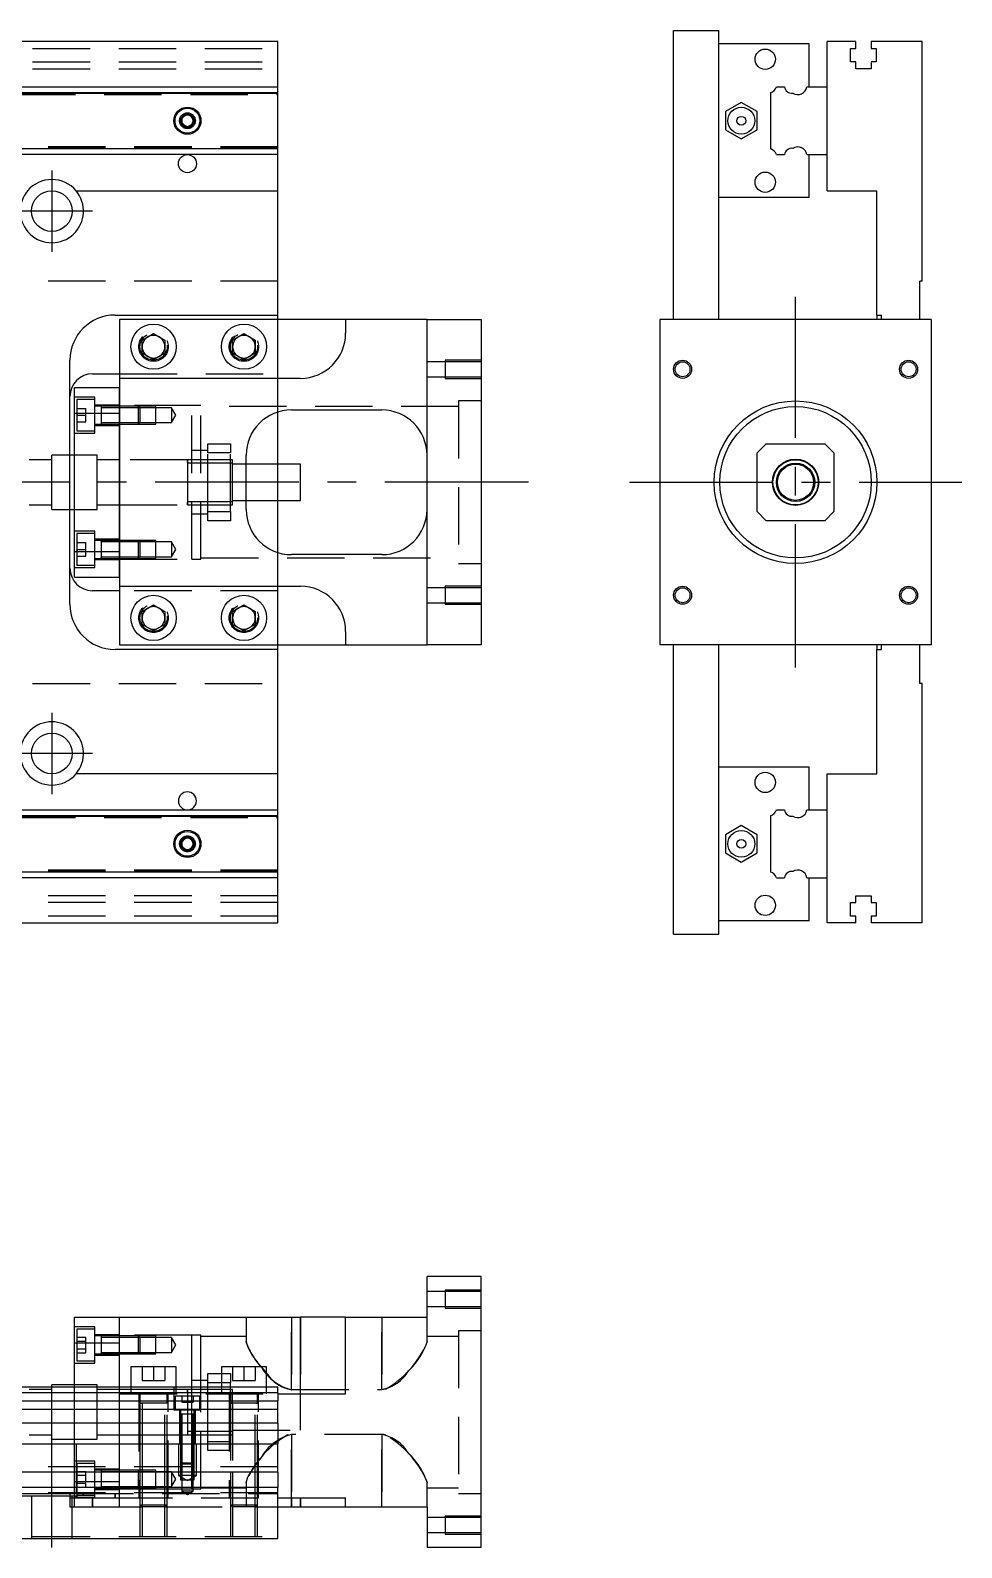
# Model space of a CAD drawing. Extents: x -12 to 491, y -280 to 102.
# Drawn here: x 285.2 to 491.3, y -235.7 to 100 of the extents above; entities that cross this region are included whole.
import ezdxf

# ---------------------------------------------------------------- set-up
doc = ezdxf.new("R2010")
doc.units = 0
doc.linetypes.add('CENTER', pattern=[50.8, 31.75, -6.35, 6.35, -6.35])
doc.linetypes.add('DASHED', pattern=[19.05, 12.7, -6.35])
doc.layers.get('0').update_dxf_attribs({"linetype": 'CONTINUOUS'})
doc.layers.add('CENTER', color=1, linetype='CENTER')

msp = doc.modelspace()

# ---------------------------------------------------------------- linework, layer by layer
at = {"color": 7, "linetype": 'CONTINUOUS'}
for p, q in [((340, 97.5), (270, 97.5)), ((340, 87.5), (340, 97.5)), ((427.53, 36), (427.53, 100)), ((427.53, 100), (437.53, 100)), ((437.53, 36), (437.53, 100)), ((461.53, 87.5), (461.53, 97.5)), ((467.83, 97.5), (461.53, 97.5)), ((467.83, 96), (467.83, 97.5)), ((471.23, 97.5), (471.23, 96)), ((482.53, 97.5), (471.23, 97.5)), ((482.53, 44.5), (482.53, 97.5)), ((457.53, 97), (437.53, 97)), ((457.53, 87.5), (457.53, 97)), ((466.68, 96), (467.83, 96)), ((466.68, 93), (466.68, 96)), ((471.23, 96), (472.38, 96)), ((472.38, 96), (472.38, 93)), ((467.83, 93), (466.68, 93)), ((467.83, 91.5), (467.83, 93)), ((471.23, 91.5), (467.83, 91.5)), ((471.23, 93), (471.23, 91.5)), ((472.38, 93), (471.23, 93)), ((270, 87.5), (340, 87.5)), ((340, 86.25), (340, 87.5)), ((450.28, 87.5), (452.05, 87.5)), ((457, 87.5), (461.53, 87.5)), ((461.53, 72.5), (461.53, 87.5)), ((461.53, 72.5), (461.53, 87.5)), ((270, 86.25), (340, 86.25)), ((340, 73.75), (340, 86.25)), ((442.53, 84.04), (439.03, 82.02)), ((446.03, 82.02), (442.53, 84.04)), ((449.03, 73.75), (449.03, 86.25)), ((318.75, 80.72), (320, 81.44)), ((318.75, 79.28), (318.75, 80.72)), ((320, 81.44), (321.25, 80.72)), ((321.25, 80.72), (321.25, 79.28)), ((439.03, 82.02), (439.03, 77.98)), ((446.03, 77.98), (446.03, 82.02)), ((320, 78.56), (318.75, 79.28)), ((321.25, 79.28), (320, 78.56)), ((439.03, 77.98), (442.53, 75.96)), ((442.53, 75.96), (446.03, 77.98)), ((340, 73.75), (270, 73.75)), ((340, 72.5), (270, 72.5)), ((340, 72.5), (340, 73.75)), ((340, 64.5), (340, 72.5)), ((450.28, 72.5), (452.05, 72.5)), ((457, 72.5), (461.53, 72.5)), ((457.53, 63), (457.53, 72.5)), ((461.53, 64.5), (461.53, 72.5)), ((295.36, 64.5), (340, 64.5)), ((340, 37), (340, 64.5)), ((461.53, 64.5), (472.53, 64.5)), ((472.53, 37), (472.53, 64.5)), ((457.53, 63), (437.53, 63)), ((482.53, 44.5), (482.03, 44.5)), ((482.03, 36), (482.03, 44.5)), ((304, 37), (340, 37)), ((340, 36), (340, 37)), ((472.53, 37), (473.53, 37)), ((472.53, 37), (472.53, 36)), ((473.53, 36), (473.53, 37)), ((305, 36), (305, 23)), ((355, 36), (305, 36)), ((355, 36), (355, 33)), ((373, 36), (355, 36)), ((373, 36), (385, 36)), ((373, -36), (373, 36)), ((385, 36), (385, -36)), ((484.53, 36), (424.53, 36)), ((424.53, 36), (424.53, -36)), ((484.53, 36), (484.53, -36)), ((310, 31.44), (312.5, 32.89)), ((310, 28.56), (310, 31.44)), ((312.5, 32.89), (315, 31.44)), ((315, 31.44), (315, 28.56)), ((330, 31.44), (332.5, 32.89)), ((330, 28.56), (330, 31.44)), ((332.5, 32.89), (335, 31.44)), ((335, 31.44), (335, 28.56)), ((294, 6), (294, 27)), ((312.5, 27.11), (310, 28.56)), ((315, 28.56), (312.5, 27.11)), ((332.5, 27.11), (330, 28.56)), ((335, 28.56), (332.5, 27.11)), ((299, 24), (305, 24)), ((295, 15.33), (295, 21)), ((295, 21), (305, 21)), ((345, 23), (305, 23)), ((305, 23), (305, 15.33)), ((295, -15.33), (295, 15.33)), ((295, 15.33), (305, 15.33)), ((305, -15.33), (305, 15.33)), ((305, 15.33), (305, -15.33)), ((340, 4), (340, 15.54)), ((343, 16), (363, 16)), ((448.03, 8.5), (446.03, 6.5)), ((448.03, 8.5), (461.03, 8.5)), ((463.03, 6.5), (461.03, 8.5)), ((290, 5), (285, 5)), ((290, -6), (290, 6)), ((295, 6), (290, 6)), ((333, -6), (333, 6)), ((345, 4), (333, 4)), ((345, -4), (345, 4)), ((446.03, -6.5), (446.03, 6.5)), ((463.03, 6.5), (463.03, -6.5)), ((285, -5), (290, -5)), ((290, -6), (295, -6)), ((294, -27), (294, -6)), ((333, -4), (345, -4)), ((340, -15.54), (340, -4)), ((446.03, -6.5), (448.03, -8.5)), ((461.03, -8.5), (463.03, -6.5)), ((461.03, -8.5), (448.03, -8.5)), ((295, -15.33), (305, -15.33)), ((295, -21), (295, -15.33)), ((305, -15.33), (305, -23)), ((363, -16), (343, -16)), ((295, -21), (305, -21)), ((305, -23), (345, -23)), ((305, -23), (305, -36)), ((305, -24), (299, -24)), ((310, -28.56), (312.5, -27.11)), ((310, -31.44), (310, -28.56)), ((312.5, -27.11), (315, -28.56)), ((315, -28.56), (315, -31.44)), ((330, -28.56), (332.5, -27.11)), ((330, -31.44), (330, -28.56)), ((332.5, -27.11), (335, -28.56)), ((335, -28.56), (335, -31.44)), ((312.5, -32.89), (310, -31.44)), ((315, -31.44), (312.5, -32.89)), ((332.5, -32.89), (330, -31.44)), ((335, -31.44), (332.5, -32.89)), ((355, -33), (355, -36)), ((305, -36), (355, -36)), ((340, -37), (340, -36)), ((355, -36), (373, -36)), ((385, -36), (373, -36)), ((484.53, -36), (424.53, -36)), ((427.53, -100), (427.53, -36)), ((437.53, -100), (437.53, -36)), ((472.53, -36), (472.53, -37)), ((473.53, -37), (473.53, -36)), ((482.03, -44.5), (482.03, -36)), ((340, -37), (304, -37)), ((340, -64.5), (340, -37)), ((472.53, -64.5), (472.53, -37)), ((472.53, -37), (473.53, -37)), ((482.53, -44.5), (482.03, -44.5)), ((482.53, -97.5), (482.53, -44.5)), ((457.53, -63), (437.53, -63)), ((457.53, -72.5), (457.53, -63)), ((340, -64.5), (295.36, -64.5)), ((340, -72.5), (340, -64.5)), ((461.53, -72.5), (461.53, -64.5)), ((461.53, -64.5), (472.53, -64.5)), ((270, -72.5), (340, -72.5)), ((270, -73.75), (340, -73.75)), ((340, -73.75), (340, -72.5)), ((340, -86.25), (340, -73.75)), ((449.03, -86.25), (449.03, -73.75)), ((450.28, -72.5), (452.05, -72.5)), ((457, -72.5), (461.53, -72.5)), ((461.53, -87.5), (461.53, -72.5)), ((461.53, -87.5), (461.53, -72.5)), ((442.53, -75.96), (439.03, -77.98)), ((446.03, -77.98), (442.53, -75.96)), ((318.75, -79.28), (320, -78.56)), ((318.75, -80.72), (318.75, -79.28)), ((320, -78.56), (321.25, -79.28)), ((321.25, -79.28), (321.25, -80.72)), ((439.03, -77.98), (439.03, -82.02)), ((446.03, -82.02), (446.03, -77.98)), ((320, -81.44), (318.75, -80.72)), ((321.25, -80.72), (320, -81.44)), ((439.03, -82.02), (442.53, -84.04)), ((442.53, -84.04), (446.03, -82.02)), ((340, -86.25), (270, -86.25)), ((340, -87.5), (340, -86.25)), ((340, -87.5), (270, -87.5)), ((340, -97.5), (340, -87.5)), ((450.28, -87.5), (452.05, -87.5)), ((457, -87.5), (461.53, -87.5)), ((457.53, -97), (457.53, -87.5)), ((461.53, -97.5), (461.53, -87.5)), ((466.68, -93), (467.83, -93)), ((466.68, -96), (466.68, -93)), ((467.83, -91.5), (471.23, -91.5)), ((467.83, -93), (467.83, -91.5)), ((471.23, -91.5), (471.23, -93)), ((471.23, -93), (472.38, -93)), ((472.38, -93), (472.38, -96)), ((457.53, -97), (437.53, -97)), ((467.83, -96), (466.68, -96)), ((467.83, -97.5), (467.83, -96)), ((471.23, -96), (471.23, -97.5)), ((472.38, -96), (471.23, -96)), ((270, -97.5), (340, -97.5)), ((427.53, -100), (437.53, -100)), ((467.83, -97.5), (461.53, -97.5)), ((482.53, -97.5), (471.23, -97.5)), ((373, -184.73), (373, -175.73)), ((385, -175.73), (373, -175.73)), ((385, -235.73), (385, -175.73)), ((295, -190.4), (295, -184.73)), ((295, -184.73), (305, -184.73)), ((305, -184.73), (345, -184.73)), ((305, -200.23), (305, -184.73)), ((345, -201.73), (345, -184.73)), ((355, -184.73), (345, -184.73)), ((355, -201.73), (355, -184.73)), ((355, -184.73), (373, -184.73)), ((295, -200.23), (295, -190.4)), ((295, -190.4), (305, -190.4)), ((317.5, -195.73), (307.5, -195.73)), ((307.5, -195.73), (307.5, -200.23)), ((317.5, -200.23), (317.5, -195.73)), ((337.5, -195.73), (327.5, -195.73)), ((327.5, -195.73), (327.5, -200.23)), ((337.5, -200.23), (337.5, -195.73)), ((340, -200.23), (263.5, -200.23)), ((290, -200.23), (290, -199.73)), ((295, -199.73), (290, -199.73)), ((340, -201.48), (340, -200.23)), ((340, -201.48), (263.5, -201.48)), ((263.5, -203.26), (340, -203.26)), ((321, -201.48), (320, -201.48)), ((324.5, -201.48), (321, -201.48)), ((327.5, -201.48), (324.5, -201.48)), ((329.5, -201.48), (327.5, -201.48)), ((330, -201.48), (329.5, -201.48)), ((340, -201.48), (340, -203.26)), ((340, -201.73), (355, -201.73)), ((340, -205.15), (340, -203.26)), ((340, -205.15), (263.5, -205.15)), ((340, -208.21), (340, -205.15)), ((340, -208.21), (263.5, -208.21)), ((340, -208.21), (340, -212.73)), ((0, -212.73), (340, -212.73)), ((340, -219.03), (340, -212.73)), ((340, -219.03), (0, -219.03)), ((340, -219.03), (340, -222.43)), ((340, -222.43), (0, -222.43)), ((340, -233.73), (340, -222.43)), ((340, -224.73), (355, -224.73)), ((345, -226.73), (345, -224.73)), ((355, -226.73), (355, -224.73)), ((340, -226.73), (345, -226.73)), ((345, -226.73), (355, -226.73)), ((355, -226.73), (373, -226.73)), ((373, -226.73), (373, -235.73)), ((0, -233.73), (340, -233.73)), ((385, -235.73), (373, -235.73))]:
    msp.add_line(p, q, dxfattribs=at)
at = {"color": 3, "linetype": 'DASHED'}
for p, q in [((0, 96), (340, 96)), ((0, 93), (340, 93)), ((0, 91.5), (340, 91.5)), ((263.5, 86.1), (340, 86.1)), ((263.5, 85.8), (340, 85.8)), ((270, 86.11), (340, 86.11)), ((318.5, 80), (318.52, 80.22)), ((340, 74.2), (263.5, 74.2)), ((340, 73.9), (263.5, 73.9)), ((340, 73.89), (270, 73.89)), ((340, 44.5), (0, 44.5)), ((340, 24), (340, 36)), ((315.48, 30.36), (315.5, 30)), ((335.48, 30.36), (335.5, 30)), ((377, 27), (377, 23)), ((385, 27), (377, 27)), ((305, 24), (340, 24)), ((340, 23), (340, 24)), ((377, 26.65), (373, 26.65)), ((385, 26.65), (377, 26.65)), ((305, 15.33), (305, 21)), ((340, 15.54), (340, 23)), ((373, 23.35), (377, 23.35)), ((377, 23.35), (385, 23.35)), ((377, 23), (385, 23)), ((299.5, 18.85), (295, 18.85)), ((295.5, 18.35), (295.5, 11.35)), ((299.5, 18.35), (295.5, 18.35)), ((299.5, 10.85), (299.5, 18.85)), ((305, 17.1), (299.5, 17.1)), ((300.9, 16.85), (299.5, 16.85)), ((300.9, 16.85), (300.89, 16.85)), ((300.9, 16.85), (300.9, 16.63)), ((305, 16.85), (300.9, 16.85)), ((300.9, 16.85), (300.9, 16.85)), ((321, 17), (305, 17)), ((309.15, 16.85), (305, 16.85)), ((309.15, 16.85), (305, 16.85)), ((309.15, 12.85), (309.15, 16.85)), ((313, 16.85), (309.15, 16.85)), ((309.5, 16.5), (309.15, 16.85)), ((313, 12.85), (313, 16.85)), ((321, -17), (321, 17)), ((323, 17), (321, 17)), ((323, -17), (323, 17)), ((380, 18), (380, -18)), ((385, 18), (380, 18)), ((295.5, 16.35), (297.5, 16.35)), ((295.5, 14.85), (297.5, 14.85)), ((297.5, 14.85), (297.5, 16.35)), ((297.5, 13.35), (297.5, 14.85)), ((300.9, 16.63), (300.9, 13.07)), ((305, 16.5), (300.9, 16.5)), ((309.5, 16.5), (305, 16.5)), ((309.5, 16.5), (309.5, 13.2)), ((313, 16.5), (309.5, 16.5)), ((316.5, 16.5), (313, 16.5)), ((316.5, 16.5), (316.5, 13.2)), ((317.45, 14.85), (316.5, 16.5)), ((316.5, 13.2), (317.45, 14.85)), ((380, 16.75), (323, 16.75)), ((340, 15.54), (340, 15.54)), ((295, 10.85), (299.5, 10.85)), ((295.5, 13.35), (297.5, 13.35)), ((295.5, 11.35), (299.5, 11.35)), ((299.5, 12.85), (300.9, 12.85)), ((299.5, 12.6), (305, 12.6)), ((300.89, 12.85), (300.9, 12.85)), ((300.9, 13.2), (305, 13.2)), ((300.9, 13.07), (300.9, 12.85)), ((300.9, 12.85), (305, 12.85)), ((300.9, 12.85), (300.9, 12.85)), ((305, 13.2), (309.5, 13.2)), ((305, 12.85), (309.15, 12.85)), ((305, 12.85), (309.15, 12.85)), ((309.15, 12.85), (309.5, 13.2)), ((309.15, 12.85), (313, 12.85)), ((309.5, 13.2), (313, 13.2)), ((313, 13.2), (316.5, 13.2)), ((324.5, 7), (321, 7)), ((324.5, 8.5), (329.5, 8.5)), ((324.5, 6.5), (324.5, 8.5)), ((329.5, 8.5), (329.5, 6.5)), ((294, -6), (294, 6)), ((300, 6), (295, 6)), ((300, -6), (300, 6)), ((305, 5), (300, 5)), ((320, 5), (305, 5)), ((320, 4.44), (320, 5)), ((320, 5), (320, 4.44)), ((329.5, 5), (320, 5)), ((329.5, 5), (320, 5)), ((320, 4.44), (320, -4.44)), ((330, 4.25), (320, 4.25)), ((329.5, 6.5), (324.5, 6.5)), ((324.5, -6.5), (324.5, 6.5)), ((329.5, -6.5), (329.5, 6.5)), ((330, 5), (329.5, 5)), ((330, -5), (330, 5)), ((333, 4), (330, 4)), ((340, -4), (340, 4)), ((295, -6), (300, -6)), ((300, -5), (305, -5)), ((305, -5), (320, -5)), ((320, -4.25), (330, -4.25)), ((320, -5), (320, -4.44)), ((320, -4.44), (320, -5)), ((320, -5), (329.5, -5)), ((320, -5), (329.5, -5)), ((324.5, -6.5), (329.5, -6.5)), ((324.5, -8.5), (324.5, -6.5)), ((329.5, -5), (330, -5)), ((329.5, -6.5), (329.5, -8.5)), ((330, -4), (333, -4)), ((321, -7), (324.5, -7)), ((329.5, -8.5), (324.5, -8.5)), ((299.5, -10.85), (295, -10.85)), ((295.5, -11.35), (295.5, -18.35)), ((299.5, -11.35), (295.5, -11.35)), ((295.5, -13.35), (297.5, -13.35)), ((297.5, -14.85), (297.5, -13.35)), ((299.5, -18.85), (299.5, -10.85)), ((305, -12.6), (299.5, -12.6)), ((300.9, -12.85), (299.5, -12.85)), ((300.9, -12.85), (300.89, -12.85)), ((300.9, -12.85), (300.9, -13.07)), ((300.9, -13.07), (300.9, -12.85)), ((305, -12.85), (300.9, -12.85)), ((300.9, -12.85), (300.9, -12.85)), ((300.9, -13.07), (300.9, -16.63)), ((305, -13.2), (300.9, -13.2)), ((309.15, -12.85), (305, -12.85)), ((309.15, -12.85), (305, -12.85)), ((309.5, -13.2), (305, -13.2)), ((309.15, -16.85), (309.15, -12.85)), ((313, -12.85), (309.15, -12.85)), ((309.5, -13.2), (309.15, -12.85)), ((309.5, -13.2), (309.5, -16.5)), ((313, -13.2), (309.5, -13.2)), ((313, -16.85), (313, -12.85)), ((316.5, -13.2), (313, -13.2)), ((316.5, -13.2), (316.5, -16.5)), ((317.45, -14.85), (316.5, -13.2)), ((295.5, -14.85), (297.5, -14.85)), ((295.5, -16.35), (297.5, -16.35)), ((297.5, -16.35), (297.5, -14.85)), ((300.9, -16.5), (305, -16.5)), ((300.9, -16.63), (300.9, -16.85)), ((300.9, -16.85), (300.9, -16.63)), ((305, -21), (305, -15.33)), ((305, -16.5), (309.5, -16.5)), ((309.15, -16.85), (309.5, -16.5)), ((309.5, -16.5), (313, -16.5)), ((313, -16.5), (316.5, -16.5)), ((316.5, -16.5), (317.45, -14.85)), ((323, -16.75), (380, -16.75)), ((340, -23), (340, -15.54)), ((340, -15.54), (340, -15.54)), ((295, -18.85), (299.5, -18.85)), ((295.5, -18.35), (299.5, -18.35)), ((299.5, -16.85), (300.9, -16.85)), ((299.5, -17.1), (305, -17.1)), ((300.89, -16.85), (300.9, -16.85)), ((300.9, -16.85), (305, -16.85)), ((300.9, -16.85), (300.9, -16.85)), ((305, -16.85), (309.15, -16.85)), ((305, -16.85), (309.15, -16.85)), ((305, -17), (321, -17)), ((309.15, -16.85), (313, -16.85)), ((321, -17), (323, -17)), ((380, -18), (385, -18)), ((340, -24), (340, -23)), ((377, -23.35), (373, -23.35)), ((377, -23), (377, -27)), ((385, -23), (377, -23)), ((385, -23.35), (377, -23.35)), ((340, -24), (305, -24)), ((340, -36), (340, -24)), ((373, -26.65), (377, -26.65)), ((377, -26.65), (385, -26.65)), ((315.48, -29.64), (315.5, -30)), ((329.5, -30), (329.52, -29.65)), ((377, -27), (385, -27)), ((0, -44.5), (340, -44.5)), ((263.5, -73.9), (340, -73.9)), ((263.5, -74.2), (340, -74.2)), ((270, -73.89), (340, -73.89)), ((318.5, -80), (318.52, -79.78)), ((340, -85.8), (263.5, -85.8)), ((340, -86.1), (263.5, -86.1)), ((340, -86.11), (270, -86.11)), ((340, -91.5), (0, -91.5)), ((340, -93), (0, -93)), ((340, -96), (0, -96)), ((377, -179.08), (373, -179.08)), ((377, -178.73), (377, -182.73)), ((385, -178.73), (377, -178.73)), ((385, -179.08), (377, -179.08)), ((373, -182.38), (377, -182.38)), ((377, -182.38), (385, -182.38)), ((377, -182.73), (385, -182.73)), ((299.5, -186.88), (295, -186.88)), ((295.5, -187.38), (295.5, -190.88)), ((299.5, -187.38), (295.5, -187.38)), ((299.5, -194.88), (299.5, -186.88)), ((333, -184.73), (333, -190.09)), ((343, -200.77), (343, -184.73)), ((343, -184.73), (343, -200.77)), ((345, -184.73), (345, -201.73)), ((363, -184.73), (363, -200.77)), ((363, -200.77), (363, -184.73)), ((373, -190.09), (373, -184.73)), ((380, -187.73), (380, -223.73)), ((385, -187.73), (380, -187.73)), ((295.5, -189.15), (297.5, -189.15)), ((295.5, -190.01), (297.5, -190.01)), ((295.5, -190.88), (295.5, -194.38)), ((297.5, -190.01), (297.5, -189.15)), ((297.5, -191.75), (297.5, -190.01)), ((305, -188.63), (299.5, -188.63)), ((300.9, -188.88), (299.5, -188.88)), ((300.9, -188.88), (300.89, -188.88)), ((300.9, -188.88), (300.9, -189.23)), ((300.9, -188.88), (300.9, -189.1)), ((300.9, -188.88), (300.9, -188.88)), ((305, -188.88), (300.9, -188.88)), ((300.9, -189.1), (300.9, -190.88)), ((305, -189.23), (300.9, -189.23)), ((300.9, -190.75), (300.9, -191.01)), ((300.9, -190.88), (300.9, -192.66)), ((321, -188.73), (305, -188.73)), ((309.15, -188.88), (305, -188.88)), ((309.15, -188.88), (305, -188.88)), ((309.5, -189.23), (305, -189.23)), ((309.15, -190.88), (309.15, -188.88)), ((313, -188.88), (309.15, -188.88)), ((309.5, -189.23), (309.15, -188.88)), ((309.15, -192.88), (309.15, -190.88)), ((309.5, -189.23), (309.5, -190.88)), ((313, -189.23), (309.5, -189.23)), ((309.5, -190.88), (309.5, -192.53)), ((313, -192.88), (313, -188.88)), ((316.5, -189.23), (313, -189.23)), ((316.5, -189.23), (316.5, -190.88)), ((317.45, -190.88), (316.5, -189.23)), ((316.5, -190.88), (316.5, -192.53)), ((316.5, -192.53), (317.45, -190.88)), ((321, -200.23), (321, -188.73)), ((323, -188.73), (321, -188.73)), ((323, -200.23), (323, -188.73)), ((333, -188.98), (323, -188.98)), ((333, -190.09), (333.04, -190.44)), ((333, -190.2), (333, -190.09)), ((333.04, -190.47), (333, -190.2)), ((373, -190.09), (372.96, -190.44)), ((372.97, -190.39), (373, -190.09)), ((380, -188.98), (373, -188.98)), ((295.5, -191.75), (297.5, -191.75)), ((295.5, -192.61), (297.5, -192.61)), ((295.5, -194.38), (299.5, -194.38)), ((297.5, -192.61), (297.5, -191.75)), ((299.5, -192.88), (300.9, -192.88)), ((299.5, -193.13), (305, -193.13)), ((300.89, -192.88), (305, -192.88)), ((300.9, -192.53), (300.9, -192.88)), ((300.9, -192.53), (305, -192.53)), ((300.9, -192.88), (300.9, -192.66)), ((300.9, -192.66), (300.9, -192.88)), ((300.9, -192.66), (300.9, -192.88)), ((305, -192.53), (309.5, -192.53)), ((305, -192.88), (309.15, -192.88)), ((305, -192.88), (309.15, -192.88)), ((309.15, -192.88), (309.5, -192.53)), ((309.15, -192.88), (313, -192.88)), ((309.5, -192.53), (313, -192.53)), ((313, -192.53), (316.5, -192.53)), ((295, -194.88), (299.5, -194.88)), ((310, -195.73), (310, -198.73)), ((312.5, -195.73), (312.5, -198.73)), ((315, -195.73), (315, -198.73)), ((324.5, -197.23), (327.5, -197.23)), ((324.5, -199.23), (324.5, -197.23)), ((327.5, -197.23), (329.5, -197.23)), ((329.5, -197.23), (329.5, -199.23)), ((330, -195.73), (330, -198.73)), ((332.5, -195.73), (332.5, -198.73)), ((335, -195.73), (335, -198.73)), ((336.31, -195.73), (337.5, -197.09)), ((290, -200.73), (285, -200.73)), ((290, -205.73), (290, -200.23)), ((300, -199.73), (295, -199.73)), ((295, -212.73), (295, -200.23)), ((300, -200.23), (300, -199.73)), ((300, -205.73), (300, -200.23)), ((305, -200.73), (300, -200.73)), ((305, -201.73), (305, -200.23)), ((307.5, -200.73), (305, -200.73)), ((307.5, -200.23), (307.5, -201.73)), ((317.5, -200.73), (307.5, -200.73)), ((310, -198.73), (312.5, -198.73)), ((312.5, -198.73), (315, -198.73)), ((317, -200.23), (317, -205.23)), ((317.5, -201.73), (317.5, -200.23)), ((320, -200.73), (317.5, -200.73)), ((320, -200.73), (320, -201.73)), ((320, -200.73), (320, -201.29)), ((320, -201.29), (320, -200.73)), ((320, -200.73), (320, -200.73)), ((321, -200.73), (320, -200.73)), ((320, -200.73), (320, -200.73)), ((320, -200.73), (320, -200.73)), ((320, -201.29), (320, -201.73)), ((324.5, -198.73), (321, -198.73)), ((321, -201.73), (321, -200.23)), ((324.5, -200.73), (321, -200.73)), ((323, -205.23), (323, -200.23)), ((327.5, -199.23), (324.5, -199.23)), ((324.5, -200.23), (324.5, -199.23)), ((324.5, -201.73), (324.5, -200.23)), ((327.5, -200.73), (324.5, -200.73)), ((329.5, -199.23), (327.5, -199.23)), ((327.5, -200.23), (327.5, -201.73)), ((329.5, -200.73), (327.5, -200.73)), ((329.5, -200.23), (329.5, -199.23)), ((329.5, -201.73), (329.5, -200.23)), ((330, -200.73), (329.5, -200.73)), ((330, -198.73), (332.5, -198.73)), ((330, -201.73), (330, -200.73)), ((332.5, -198.73), (335, -198.73)), ((337.5, -201.73), (337.5, -200.23)), ((343, -200.77), (363, -200.77)), ((363.16, -200.77), (363, -200.77)), ((363.48, -200.74), (363.16, -200.77)), ((363.79, -200.67), (363.48, -200.74)), ((305, -212.73), (305, -201.73)), ((305, -201.73), (340, -201.73)), ((309.25, -201.73), (309.25, -224.73)), ((309.5, -201.73), (309.5, -203.73)), ((309.5, -203.72), (309.5, -203.73)), ((309.5, -203.73), (309.85, -203.73)), ((315.5, -203.73), (309.5, -203.73)), ((309.5, -203.73), (309.5, -203.73)), ((309.5, -203.73), (309.5, -212.73)), ((310, -203.73), (310, -212.73)), ((315, -219.03), (315, -203.73)), ((315.5, -203.73), (315.5, -201.73)), ((315.5, -219.03), (315.5, -203.73)), ((315.75, -224.73), (315.75, -201.73)), ((322.75, -202.23), (317.25, -202.23)), ((317.25, -202.23), (317.25, -205.23)), ((318.75, -202.23), (318.75, -203.53)), ((318.75, -203.53), (320, -203.53)), ((320, -201.73), (320, -202.23)), ((320, -201.73), (320, -202.13)), ((320, -202.23), (320, -203.53)), ((320, -203.53), (321.25, -203.53)), ((320, -203.63), (320, -205.23)), ((321, -202.23), (321, -201.73)), ((321, -205.23), (321, -202.23)), ((321.25, -202.23), (321.25, -203.53)), ((322.75, -205.23), (322.75, -202.23)), ((324.5, -212.23), (324.5, -201.73)), ((329.25, -201.73), (329.25, -224.73)), ((329.5, -201.73), (329.5, -203.73)), ((329.5, -203.72), (329.5, -203.73)), ((329.5, -203.73), (329.85, -203.73)), ((329.85, -203.73), (329.5, -203.73)), ((329.5, -203.73), (329.5, -203.73)), ((329.5, -203.73), (329.5, -219.03)), ((335.15, -203.73), (329.85, -203.73)), ((330, -203.73), (330, -201.73)), ((330, -203.73), (330, -219.03)), ((335, -219.03), (335, -203.73)), ((335.15, -203.73), (335.5, -203.73)), ((335.5, -203.73), (335.15, -203.73)), ((335.5, -203.73), (335.5, -201.73)), ((335.5, -203.73), (335.5, -203.72)), ((335.5, -203.73), (335.5, -203.73)), ((335.5, -219.03), (335.5, -203.73)), ((335.75, -224.73), (335.75, -201.73)), ((345, -205.73), (345, -201.73)), ((290, -211.73), (290, -205.73)), ((300, -211.73), (300, -205.73)), ((317, -205.23), (323, -205.23)), ((318.25, -205.23), (318.25, -212.73)), ((318.5, -205.23), (318.5, -206.23)), ((318.5, -206.22), (318.5, -206.23)), ((318.62, -206.23), (318.5, -206.23)), ((318.5, -206.23), (318.5, -206.24)), ((318.5, -206.23), (318.5, -212.73)), ((320, -206.23), (318.62, -206.23)), ((318.75, -206.23), (318.75, -212.73)), ((320, -205.23), (320, -205.93)), ((320, -205.23), (320, -205.53)), ((320, -205.53), (320, -205.93)), ((320, -205.93), (320, -210.17)), ((321.38, -206.23), (320, -206.23)), ((321, -205.73), (321, -205.23)), ((321, -217.23), (321, -205.73)), ((321.25, -212.73), (321.25, -206.23)), ((321.5, -206.23), (321.38, -206.23)), ((321.5, -206.23), (321.5, -205.23)), ((321.5, -206.23), (321.5, -206.22)), ((321.5, -206.24), (321.5, -206.23)), ((321.5, -212.73), (321.5, -206.23)), ((321.75, -212.73), (321.75, -205.23)), ((323, -205.73), (323, -205.23)), ((323, -222.73), (323, -205.73)), ((345, -209.73), (345, -205.73)), ((285, -210.73), (290, -210.73)), ((300, -210.73), (305, -210.73)), ((305, -210.73), (309.5, -210.73)), ((309.5, -210.73), (310, -210.73)), ((310, -210.73), (320, -210.73)), ((320, -209.98), (330, -209.98)), ((320, -210.17), (320, -210.73)), ((320, -210.73), (320, -210.73)), ((320, -210.73), (329.5, -210.73)), ((320, -210.73), (329.5, -210.73)), ((329.5, -210.73), (330, -210.73)), ((330, -209.73), (345, -209.73)), ((342.17, -210.8), (342.44, -210.74)), ((342.44, -210.74), (342.72, -210.7)), ((342.72, -210.7), (343, -210.69)), ((363, -210.69), (343, -210.69)), ((343, -226.73), (343, -210.69)), ((343, -210.69), (343, -224.73)), ((363, -210.69), (363, -226.73)), ((363, -226.73), (363, -210.69)), ((363.16, -210.69), (363, -210.69)), ((363.48, -210.72), (363.16, -210.69)), ((363.79, -210.79), (363.48, -210.72)), ((290, -211.73), (295, -211.73)), ((295, -211.73), (300, -211.73)), ((295, -219.03), (295, -212.73)), ((295.36, -212.73), (295.36, -223.73)), ((305, -219.03), (305, -212.73)), ((309.5, -212.73), (309.5, -219.03)), ((310, -212.73), (310, -219.03)), ((318, -212.73), (318, -219.73)), ((318.5, -212.73), (318.5, -216.98)), ((318.5, -212.73), (318.5, -216.98)), ((318.75, -212.73), (318.75, -217.23)), ((321.25, -217.23), (321.25, -212.73)), ((321.5, -216.98), (321.5, -212.73)), ((321.5, -216.98), (321.5, -212.73)), ((322, -219.73), (322, -212.73)), ((324.5, -212.23), (329.5, -212.23)), ((324.5, -214.23), (324.5, -212.23)), ((329.5, -214.23), (324.5, -214.23)), ((340, -217.88), (0, -217.88)), ((299.5, -216.58), (295, -216.58)), ((295.5, -217.08), (295.5, -219.03)), ((299.5, -217.08), (295.5, -217.08)), ((299.5, -224.58), (299.5, -216.58)), ((318.5, -216.98), (321.5, -216.98)), ((318.5, -216.98), (318.5, -219.03)), ((318.5, -216.98), (318.75, -217.23)), ((321.25, -217.23), (318.75, -217.23)), ((318.75, -217.23), (318.75, -220.73)), ((321, -219.03), (321, -217.23)), ((321.25, -217.23), (321.5, -216.98)), ((321.25, -220.73), (321.25, -217.23)), ((321.5, -219.03), (321.5, -216.98)), ((335, -217.42), (333.92, -219.03)), ((335.5, -216.75), (335, -217.42)), ((335.64, -216.56), (335.5, -216.75)), ((335.99, -216.13), (335.64, -216.56)), ((336.35, -215.69), (335.99, -216.13)), ((295, -221.06), (295, -219.03)), ((295, -221.06), (305, -221.06)), ((295, -222.43), (295, -221.06)), ((295.5, -218.85), (297.5, -218.85)), ((295.5, -219.03), (295.5, -220.58)), ((295.5, -219.71), (297.5, -219.71)), ((295.5, -220.58), (295.5, -222.43)), ((295.5, -221.45), (297.5, -221.45)), ((297.5, -219.71), (297.5, -218.85)), ((297.5, -221.45), (297.5, -219.71)), ((297.5, -222.31), (297.5, -221.45)), ((305, -218.33), (299.5, -218.33)), ((300.9, -218.58), (299.5, -218.58)), ((300.9, -218.58), (300.89, -218.58)), ((300.9, -218.58), (300.9, -218.93)), ((300.9, -218.58), (300.9, -218.8)), ((300.9, -218.58), (300.9, -218.58)), ((305, -218.58), (300.9, -218.58)), ((300.9, -218.8), (300.9, -219.03)), ((300.9, -218.93), (300.9, -219.03)), ((305, -218.93), (300.9, -218.93)), ((300.9, -219.03), (300.9, -220.58)), ((300.9, -220.45), (300.9, -220.71)), ((300.9, -220.58), (300.9, -222.36)), ((309.15, -218.58), (305, -218.58)), ((309.15, -218.58), (305, -218.58)), ((309.5, -218.93), (305, -218.93)), ((305, -222.43), (305, -219.03)), ((309.15, -219.03), (309.15, -218.58)), ((309.5, -218.58), (309.15, -218.58)), ((309.5, -218.93), (309.15, -218.58)), ((309.15, -220.58), (309.15, -219.03)), ((309.15, -222.43), (309.15, -220.58)), ((310, -218.58), (309.5, -218.58)), ((313, -218.93), (309.5, -218.93)), ((309.5, -219.03), (309.5, -222.43)), ((313, -218.58), (310, -218.58)), ((310, -219.03), (310, -222.43)), ((313, -219.03), (313, -218.58)), ((316.5, -218.93), (313, -218.93)), ((313, -222.43), (313, -219.03)), ((315, -222.43), (315, -219.03)), ((315.5, -222.43), (315.5, -219.03)), ((316.5, -218.93), (316.5, -220.58)), ((317.45, -220.58), (316.5, -218.93)), ((316.5, -220.58), (316.5, -222.23)), ((316.5, -222.23), (317.45, -220.58)), ((322, -219.73), (318, -219.73)), ((318, -219.73), (320, -220.88)), ((318.5, -219.03), (318.5, -220.73)), ((318.5, -220.73), (321.5, -220.73)), ((318.75, -220.73), (318.75, -223.23)), ((320, -220.88), (322, -219.73)), ((321, -220.73), (321, -219.03)), ((321, -222.43), (321, -220.73)), ((321.25, -223.23), (321.25, -220.73)), ((321.5, -220.73), (321.5, -219.03)), ((329.5, -219.03), (329.5, -222.43)), ((330, -219.03), (330, -222.43)), ((333.04, -220.99), (333, -221.26)), ((333, -221.37), (333.04, -221.02)), ((333, -221.26), (333, -221.37)), ((333, -221.37), (333, -226.73)), ((335, -222.43), (335, -219.03)), ((335.5, -222.43), (335.5, -219.03)), ((373, -221.37), (372.96, -221.02)), ((372.97, -221.07), (373, -221.37)), ((373, -226.73), (373, -221.37)), ((340, -223.58), (0, -223.58)), ((283, -223.73), (297, -223.73)), ((283, -224.23), (297, -224.23)), ((284.64, -223.73), (295.36, -223.73)), ((285.5, -224.23), (285.5, -233.73)), ((294, -223.73), (294, -224.73)), ((294, -224.73), (304, -224.73)), ((294, -224.73), (294, -226.73)), ((294.5, -233.73), (294.5, -224.23)), ((295, -223.73), (295, -222.43)), ((295, -226.73), (295, -223.73)), ((295, -224.58), (299.5, -224.58)), ((295.36, -223.73), (340, -223.73)), ((295.5, -222.31), (297.5, -222.31)), ((295.5, -222.43), (295.5, -223.73)), ((295.5, -223.73), (295.5, -224.08)), ((295.5, -224.08), (299.5, -224.08)), ((297, -224.23), (297, -223.73)), ((299, -226.73), (299, -224.73)), ((299, -224.73), (299, -226.73)), ((299.5, -222.58), (300.9, -222.58)), ((299.5, -222.83), (305, -222.83)), ((300.89, -222.58), (305, -222.58)), ((300.9, -222.23), (305, -222.23)), ((300.9, -222.58), (300.9, -222.36)), ((300.9, -222.36), (300.9, -222.43)), ((300.9, -222.58), (300.9, -222.36)), ((300.9, -222.36), (300.9, -222.43)), ((300.9, -222.43), (300.9, -222.58)), ((300.9, -222.43), (300.9, -222.58)), ((304, -224.73), (304, -223.73)), ((304, -223.73), (304, -224.73)), ((304, -224.73), (340, -224.73)), ((305, -222.23), (309.5, -222.23)), ((305, -224.73), (305, -222.43)), ((305, -222.58), (309.15, -222.58)), ((305, -222.58), (309.15, -222.58)), ((305, -222.73), (309.5, -222.73)), ((305, -226.73), (305, -224.73)), ((309.15, -222.58), (309.15, -222.43)), ((309.15, -222.58), (309.3, -222.43)), ((309.15, -222.58), (309.5, -222.58)), ((309.3, -222.43), (309.5, -222.23)), ((309.5, -222.23), (313, -222.23)), ((309.5, -222.43), (309.5, -224.73)), ((309.5, -222.58), (310, -222.58)), ((309.5, -222.73), (310, -222.73)), ((309.5, -224.73), (309.5, -226.23)), ((309.5, -224.73), (309.5, -226.23)), ((310, -222.43), (310, -224.73)), ((310, -222.58), (313, -222.58)), ((310, -222.73), (315, -222.73)), ((310, -224.73), (310, -226.73)), ((313, -222.23), (316.5, -222.23)), ((313, -222.58), (313, -222.43)), ((315, -224.73), (315, -222.43)), ((315, -222.73), (315.5, -222.73)), ((315, -226.73), (315, -224.73)), ((315.5, -224.73), (315.5, -222.43)), ((315.5, -222.73), (321, -222.73)), ((315.5, -226.23), (315.5, -224.73)), ((315.5, -226.23), (315.5, -224.73)), ((321.25, -223.23), (318.75, -223.23)), ((318.75, -223.23), (320, -223.95)), ((320, -223.95), (321.25, -223.23)), ((321, -222.73), (321, -222.43)), ((321, -222.73), (323, -222.73)), ((323, -222.48), (333, -222.48)), ((329.5, -222.43), (329.5, -224.73)), ((329.5, -224.73), (329.5, -226.23)), ((329.5, -224.73), (329.5, -226.23)), ((330, -222.43), (330, -224.73)), ((330, -224.73), (330, -226.73)), ((335, -224.73), (335, -222.43)), ((335, -226.73), (335, -224.73)), ((335.5, -224.73), (335.5, -222.43)), ((335.5, -226.23), (335.5, -224.73)), ((335.5, -226.23), (335.5, -224.73)), ((343, -224.73), (343, -226.73)), ((345, -224.73), (345, -226.73)), ((373, -222.48), (380, -222.48)), ((380, -223.73), (385, -223.73)), ((294, -226.73), (299, -226.73)), ((299, -226.73), (310, -226.73)), ((309.5, -226.23), (315.5, -226.23)), ((309.5, -226.23), (309.5, -233.23)), ((309.5, -226.23), (310, -226.73)), ((315, -226.73), (310, -226.73)), ((310, -226.73), (310, -233.23)), ((315, -226.73), (315.5, -226.23)), ((315, -226.73), (330, -226.73)), ((315, -233.23), (315, -226.73)), ((315.5, -233.23), (315.5, -226.23)), ((329.5, -226.23), (335.5, -226.23)), ((329.5, -226.23), (329.5, -233.23)), ((329.5, -226.23), (330, -226.73)), ((335, -226.73), (330, -226.73)), ((330, -226.73), (330, -233.23)), ((335, -226.73), (335.5, -226.23)), ((335, -226.73), (340, -226.73)), ((335, -233.23), (335, -226.73)), ((335.5, -233.23), (335.5, -226.23)), ((377, -229.08), (373, -229.08)), ((377, -228.73), (377, -232.73)), ((385, -228.73), (377, -228.73)), ((385, -229.08), (377, -229.08)), ((0, -233.23), (340, -233.23)), ((373, -232.38), (377, -232.38)), ((377, -232.38), (385, -232.38)), ((377, -232.73), (385, -232.73))]:
    msp.add_line(p, q, dxfattribs=at)
at = {"color": 7, "linetype": 'CONTINUOUS'}
for centre, radius in [((447.83, 93.6), 2.25), ((320, 80), 3), ((320, 80), 2.75), ((442.53, 80), 2.97), ((442.53, 80), 0.97), ((320, 70.5), 2), ((447.83, 66.4), 2.25), ((290, 60), 4.5), ((312.5, 30), 5), ((332.5, 30), 5), ((429.53, 25), 1.65), ((479.53, 25), 1.65), ((454.53, 0), 18), ((454.53, 0), 16.75), ((454.53, 0), 5.12), ((454.53, 0), 5), ((454.53, 0), 4.25), ((454.53, 0), 4), ((429.53, -25), 1.65), ((479.53, -25), 1.65), ((312.5, -30), 5), ((332.5, -30), 5), ((290, -60), 4.5), ((447.83, -66.4), 2.25), ((320, -80), 3), ((442.53, -80), 2.97), ((320, -80), 2.75), ((442.53, -80), 0.97), ((447.83, -93.6), 2.25)]:
    msp.add_circle(centre, radius, dxfattribs=at)
at = {"color": 3, "linetype": 'DASHED'}
for centre, radius in [((320, 80), 1.75), ((320, 80), 1.5), ((312.5, 30), 3.25), ((312.5, 30), 3), ((332.5, 30), 3.25), ((332.5, 30), 3), ((312.5, -30), 3.25), ((332.5, -30), 3.25), ((312.5, -30), 3), ((332.5, -30), 3), ((320, -80), 1.75), ((320, -80), 1.5)]:
    msp.add_circle(centre, radius, dxfattribs=at)
at = {"color": 3, "linetype": 'CONTINUOUS'}
for centre in [(429.53, 25), (479.53, 25), (429.53, -25), (479.53, -25)]:
    msp.add_circle(centre, 2, dxfattribs=at)
at = {"color": 7, "linetype": 'CONTINUOUS'}
for centre, radius, start, end in [((448.63, 87.9), 1.7, 283.609, 346.391), ((453.73, 87.8), 1.7, 190.1642, 277.5402), ((455.03, 87.8), 2, 237.421, 351.3731), ((320, 80), 1.25, 120, 180), ((320, 80), 1.25, 60, 120), ((320, 80), 1.25, 0, 60), ((320, 80), 1.25, 180, 240), ((320, 80), 1.25, 240, 300), ((320, 80), 1.25, 300, 0), ((453.73, 72.2), 1.7, 82.4598, 169.8358), ((455.03, 72.2), 2, 8.6269, 122.579), ((448.63, 72.1), 1.7, 13.609, 76.391), ((290, 60), 7, 139.9948, 40.0052), ((290, 60), 7, 40.0052, 139.9948), ((304, 27), 10, 90, 180), ((312.5, 30), 2.5, 120, 180), ((312.5, 30), 2.5, 60, 120), ((312.5, 30), 2.5, 0, 60), ((332.5, 30), 2.5, 120, 180), ((332.5, 30), 2.5, 60, 120), ((332.5, 30), 2.5, 0, 60), ((345, 33), 10, 270, 0), ((312.5, 30), 2.5, 180, 240), ((312.5, 30), 2.5, 240, 300), ((312.5, 30), 2.5, 300, 0), ((332.5, 30), 2.5, 180, 240), ((332.5, 30), 2.5, 240, 300), ((332.5, 30), 2.5, 300, 0), ((299, 19), 5, 90, 180), ((343, 6), 10, 90, 180), ((363, 6), 10, 0, 90), ((343, -6), 10, 180, 270), ((363, -6), 10, 270, 0), ((299, -19), 5, 180, 270), ((345, -33), 10, 0, 90), ((304, -27), 10, 180, 270), ((312.5, -30), 2.5, 120, 180), ((312.5, -30), 2.5, 180, 240), ((312.5, -30), 2.5, 60, 120), ((312.5, -30), 2.5, 0, 60), ((312.5, -30), 2.5, 300, 0), ((332.5, -30), 2.5, 120, 180), ((332.5, -30), 2.5, 180, 240), ((332.5, -30), 2.5, 60, 120), ((332.5, -30), 2.5, 0, 60), ((332.5, -30), 2.5, 300, 0), ((312.5, -30), 2.5, 240, 300), ((332.5, -30), 2.5, 240, 300), ((290, -60), 7, 319.9948, 220.0052), ((290, -60), 7, 220.0052, 319.9948), ((320, -70.5), 2, 90, 270), ((320, -70.5), 2, 270, 90), ((448.63, -72.1), 1.7, 283.609, 346.391), ((453.73, -72.2), 1.7, 190.1642, 277.5402), ((455.03, -72.2), 2, 237.421, 351.3731), ((320, -80), 1.25, 120, 180), ((320, -80), 1.25, 180, 240), ((320, -80), 1.25, 60, 120), ((320, -80), 1.25, 0, 60), ((320, -80), 1.25, 300, 0), ((320, -80), 1.25, 240, 300), ((448.63, -87.9), 1.7, 13.609, 76.391), ((453.73, -87.8), 1.7, 82.4598, 169.8358), ((455.03, -87.8), 2, 8.6269, 122.579)]:
    msp.add_arc(centre, radius, start, end, dxfattribs=at)
at = {"color": 3, "linetype": 'DASHED'}
for centre, radius, start, end in [((346.9, -185.5), 14.72, 199.6087, 224.008), ((348.38, -184.58), 16.43, 201.0288, 222.9184), ((352.87, -181.65), 21.94, 299.8653, 336.3714), ((356.87, -184.36), 17.19, 314.4034, 339.4583), ((345.55, -190.46), 10.62, 209.9676, 256.1126), ((344.42, -192.7), 8.2, 212.3875, 260.0233), ((361.14, -191.83), 9.13, 281.7516, 328.1977), ((353.07, -229.73), 21.84, 119.9333, 156.5042), ((345.55, -221), 10.62, 103.8874, 150.0324), ((361.14, -219.63), 9.13, 31.8023, 78.2484), ((352.87, -229.81), 21.94, 23.6286, 60.1347), ((356.87, -227.1), 17.19, 20.5417, 45.5966), ((339.48, -222.69), 6.66, 146.6617, 165.1719)]:
    msp.add_arc(centre, radius, start, end, dxfattribs=at)
at = {"layer": 'CENTER', "color": 1, "linetype": 'CENTER'}
for p, q in [((290, 69), (290, 51)), ((299, 60), (281, 60)), ((454.53, -41), (454.53, 41)), ((395.44, 0), (-11.8, 0)), ((417.78, 0), (491.28, 0)), ((290, -51), (290, -69)), ((299, -60), (281, -60)), ((290, -235.73), (290, -210.73))]:
    msp.add_line(p, q, dxfattribs=at)

doc.saveas('drawing.dxf')
